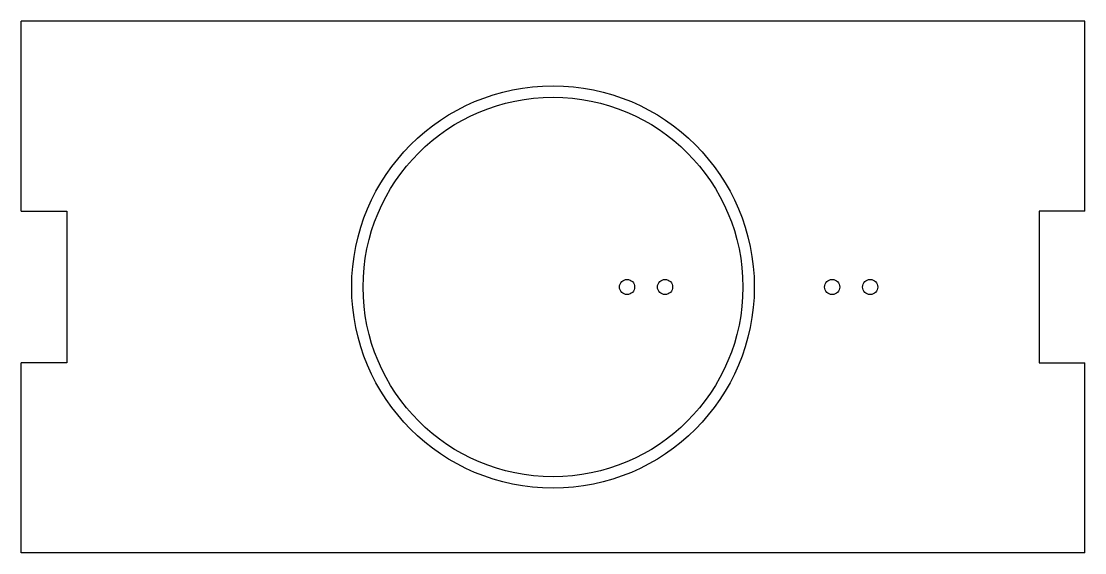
# Model space of a CAD drawing. Header units: millimetres. Extents: x -140 to 140, y -70 to 70.
import ezdxf

# ---------------------------------------------------------------- set-up
doc = ezdxf.new("R2010")
doc.units = ezdxf.units.MM

msp = doc.modelspace()

# ---------------------------------------------------------------- linework, layer by layer
at = {"color": 7, "linetype": 'Continuous', "lineweight": 25}
for p, q in [((140, 70), (-140, 70)), ((-140, 20), (-140, 70)), ((140, 20), (140, 70)), ((-140, 20), (-128, 20)), ((-128, 20), (-128, -20)), ((140, 20), (128, 20)), ((128, 20), (128, -20)), ((-140, -70), (-140, -20)), ((-128, -20), (-140, -20)), ((128, -20), (140, -20)), ((140, -70), (140, -20)), ((140, -70), (-140, -70))]:
    msp.add_line(p, q, dxfattribs=at)
for centre, radius in [((0, 0), 53), ((0, 0), 50), ((19.5, 0), 2), ((29.5, 0), 2), ((73.5, 0), 2), ((83.5, 0), 2)]:
    msp.add_circle(centre, radius, dxfattribs=at)

doc.saveas('drawing.dxf')
